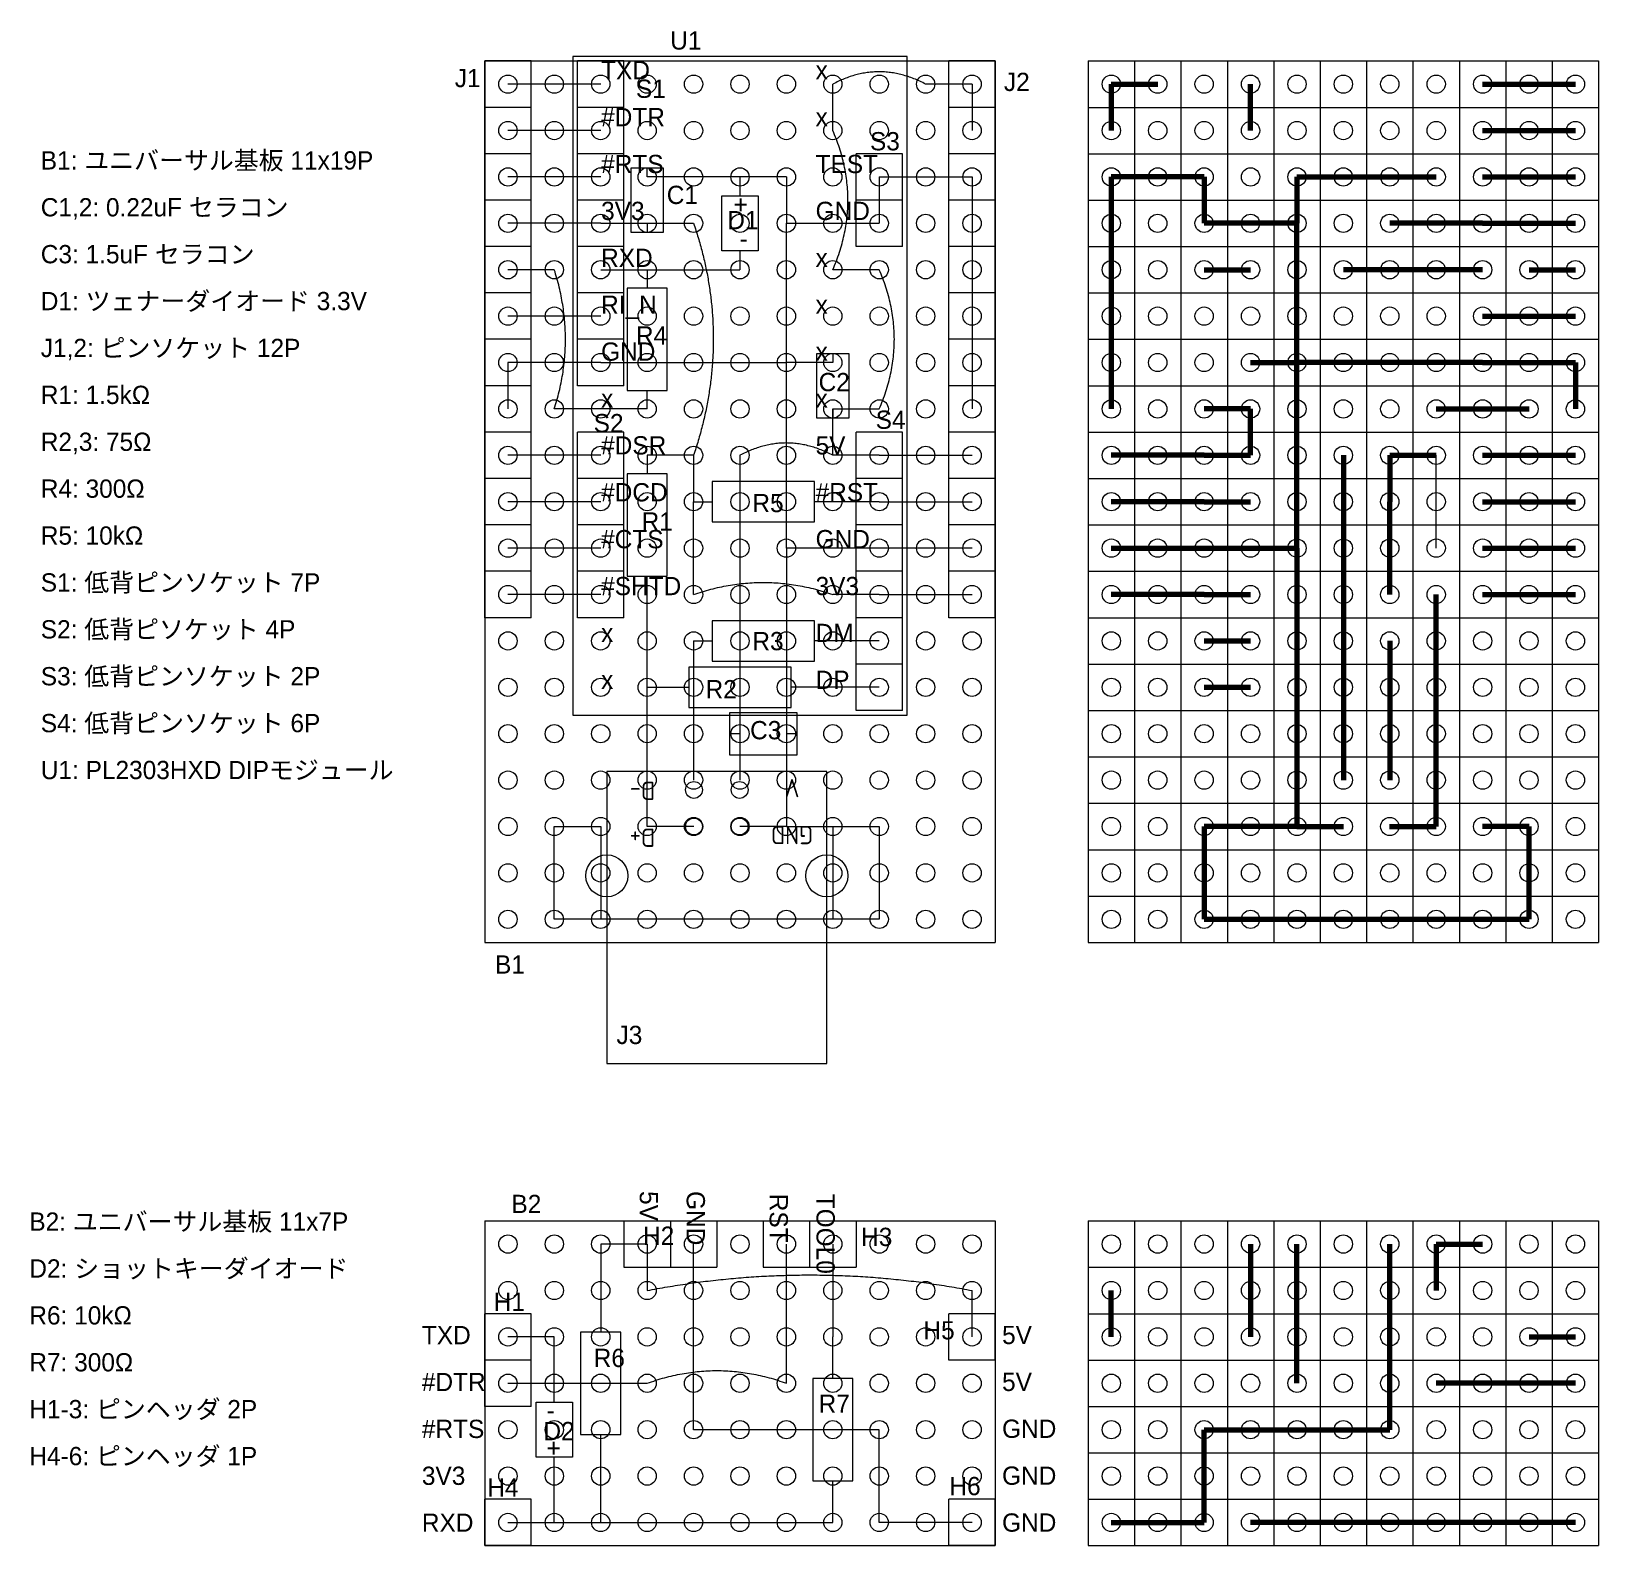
# Model space of a CAD drawing. Extents: x 118.1 to 203.8, y 72.8 to 155.7.
import ezdxf

# ---------------------------------------------------------------- set-up
doc = ezdxf.new("R2010")
doc.units = 0
doc.layers.get('0').update_dxf_attribs({"linetype": 'CONTINUOUS', "lineweight": 9})
for name, color, linetype, lineweight in [('0_GND', 7, 'CONTINUOUS', 15), ('5V line', 1, 'CONTINUOUS', 15), ('condenser', 5, 'CONTINUOUS', 15)]:
    doc.layers.add(name, color=color, linetype=linetype, lineweight=lineweight)
for name, color, linetype, lineweight, true_color in [('0_wire', 92, 'CONTINUOUS', 15, 0x00c800), ('3.3V line', 40, 'CONTINUOUS', 15, 0xffaa00), ('diode', 212, 'CONTINUOUS', 15, 0xde00de), ('micon', 216, 'CONTINUOUS', 15, 0x800080), ('resister', 134, 'CONTINUOUS', 15, 0x00b1b1), ('socket_header', 56, 'CONTINUOUS', 15, 0x808000), ('terminal', 16, 'CONTINUOUS', 15, 0x800000), ('universal_board', 253, 'CONTINUOUS', 15, 0xa0a0a4)]:
    doc.layers.add(name, color=color, linetype=linetype, lineweight=lineweight, true_color=true_color)
doc.styles.add('iso', font='iso')
doc.styles.add('kst32b', font='kst32b')
doc.styles.add('unicode', font='unicode')

msp = doc.modelspace()

# ---------------------------------------------------------------- linework, layer by layer
at = {"layer": '0_GND'}
for p, q in [((156.84, 147.76), (151.76, 147.76)), ((159.38, 147.76), (156.84, 147.76)), ((159.38, 147.76), (159.38, 145.22)), ((164.46, 147.76), (164.46, 145.22)), ((164.46, 147.76), (169.54, 147.76)), ((169.54, 147.76), (169.54, 145.22)), ((159.38, 127.44), (159.38, 145.22)), ((159.38, 145.22), (164.46, 145.22)), ((169.54, 145.22), (169.54, 142.68)), ((169.54, 142.68), (169.54, 140.14)), ((169.54, 140.14), (169.54, 137.6)), ((149.22, 137.6), (144.14, 137.6)), ((144.14, 137.6), (144.14, 135.06)), ((149.22, 137.6), (159.38, 137.6)), ((161.92, 137.6), (159.38, 137.6)), ((169.54, 137.6), (169.54, 135.06)), ((164.46, 127.44), (159.38, 127.44)), ((159.38, 127.44), (159.38, 112.2)), ((169.54, 127.44), (164.46, 127.44)), ((146.68, 107.12), (146.68, 112.2)), ((146.68, 112.2), (149.22, 112.2)), ((159.38, 112.2), (156.84, 112.2)), ((159.38, 112.2), (161.92, 112.2)), ((161.92, 112.2), (164.46, 112.2)), ((164.46, 112.2), (164.46, 107.12)), ((164.46, 107.12), (146.68, 107.12)), ((154.3, 79.18), (154.3, 89.34)), ((164.46, 79.18), (154.3, 79.18)), ((164.46, 74.1), (164.46, 79.18)), ((169.54, 74.1), (164.46, 74.1))]:
    msp.add_line(p, q, dxfattribs=at)
at = {"layer": '0_GND', "lineweight": 200}
for p, q in [((182.24, 147.76), (177.16, 147.76)), ((177.16, 147.76), (177.16, 145.22)), ((182.24, 147.76), (182.24, 145.22)), ((187.32, 147.76), (189.86, 147.76)), ((187.32, 147.76), (187.32, 145.22)), ((189.86, 147.76), (194.94, 147.76)), ((177.16, 145.22), (177.16, 142.68)), ((187.32, 145.22), (182.24, 145.22)), ((187.32, 127.44), (187.32, 145.22)), ((177.16, 142.68), (177.16, 140.14)), ((177.16, 140.14), (177.16, 137.6)), ((177.16, 137.6), (177.16, 135.06)), ((184.78, 137.6), (187.32, 137.6)), ((197.48, 137.6), (187.32, 137.6)), ((197.48, 137.6), (202.56, 137.6)), ((202.56, 137.6), (202.56, 135.06)), ((177.16, 127.44), (182.24, 127.44)), ((182.24, 127.44), (187.32, 127.44)), ((187.32, 127.44), (187.32, 112.2)), ((184.78, 112.2), (182.24, 112.2)), ((182.24, 112.2), (182.24, 107.12)), ((187.32, 112.2), (184.78, 112.2)), ((187.32, 112.2), (189.86, 112.2)), ((200.02, 112.2), (197.48, 112.2)), ((200.02, 107.12), (200.02, 112.2)), ((182.24, 107.12), (200.02, 107.12)), ((192.4, 79.18), (192.4, 89.34)), ((182.24, 74.1), (182.24, 79.18)), ((182.24, 79.18), (192.4, 79.18)), ((177.16, 74.1), (182.24, 74.1))]:
    msp.add_line(p, q, dxfattribs=at)
at = {"layer": '0_wire'}
for p, q in [((149.22, 152.84), (144.14, 152.84)), ((149.22, 150.3), (144.14, 150.3)), ((149.22, 147.76), (144.14, 147.76)), ((146.68, 142.68), (144.14, 142.68)), ((149.22, 142.68), (151.76, 142.68)), ((151.76, 142.68), (156.84, 142.68)), ((149.22, 140.14), (144.14, 140.14)), ((151.76, 135.06), (146.68, 135.06)), ((149.22, 132.52), (144.14, 132.52)), ((149.22, 129.98), (144.14, 129.98)), ((164.46, 129.98), (161.92, 129.98)), ((164.46, 129.98), (169.54, 129.98)), ((149.22, 127.44), (144.14, 127.44)), ((149.22, 124.9), (144.14, 124.9)), ((151.76, 119.82), (151.76, 124.9)), ((154.3, 122.36), (154.3, 114.74)), ((164.46, 122.36), (161.92, 122.36)), ((151.76, 112.2), (151.76, 119.82)), ((164.46, 119.82), (161.92, 119.82)), ((154.32, 112.2), (151.76, 112.2)), ((159.38, 81.72), (159.38, 89.34)), ((161.92, 89.34), (161.92, 84.26)), ((146.68, 84.26), (144.14, 84.26)), ((144.14, 81.72), (151.76, 81.72)), ((144.14, 74.1), (161.92, 74.1))]:
    msp.add_line(p, q, dxfattribs=at)
at = {"layer": '0_wire', "lineweight": 200}
for p, q in [((197.48, 152.84), (202.56, 152.84)), ((197.48, 150.3), (202.56, 150.3)), ((197.48, 147.76), (202.56, 147.76)), ((194.94, 142.68), (189.86, 142.68)), ((197.48, 142.68), (194.94, 142.68)), ((200.02, 142.68), (202.56, 142.68)), ((197.48, 140.14), (202.56, 140.14)), ((194.94, 135.06), (200.02, 135.06)), ((197.48, 132.52), (202.56, 132.52)), ((182.24, 129.98), (177.16, 129.98)), ((182.24, 129.98), (184.78, 129.98)), ((197.48, 129.98), (202.56, 129.98)), ((197.48, 127.44), (202.56, 127.44)), ((194.94, 119.82), (194.94, 124.9)), ((197.48, 124.9), (202.56, 124.9)), ((182.24, 122.36), (184.78, 122.36)), ((192.4, 122.36), (192.4, 114.74)), ((182.24, 119.82), (184.78, 119.82)), ((194.94, 112.2), (194.94, 119.82)), ((192.38, 112.2), (194.94, 112.2)), ((184.78, 89.34), (184.78, 84.26)), ((187.32, 81.72), (187.32, 89.34)), ((200.02, 84.26), (202.56, 84.26)), ((202.56, 81.72), (194.94, 81.72)), ((202.56, 74.1), (184.78, 74.1))]:
    msp.add_line(p, q, dxfattribs=at)
at = {"layer": '3.3V line'}
for p, q in [((149.22, 145.22), (144.14, 145.22)), ((149.22, 145.22), (154.3, 145.22)), ((154.3, 132.52), (151.76, 132.52)), ((154.3, 132.52), (154.3, 129.98)), ((194.94, 127.44), (194.94, 132.52)), ((154.3, 124.9), (154.3, 129.98)), ((164.46, 124.9), (161.92, 124.9)), ((164.46, 124.9), (167, 124.9)), ((167, 124.9), (169.54, 124.9))]:
    msp.add_line(p, q, dxfattribs=at)
at = {"layer": '3.3V line', "lineweight": 200}
for p, q in [((197.48, 145.22), (192.4, 145.22)), ((197.48, 145.22), (202.56, 145.22)), ((192.4, 132.52), (192.4, 129.98)), ((192.4, 132.52), (194.94, 132.52)), ((192.4, 124.9), (192.4, 129.98)), ((179.7, 124.9), (177.16, 124.9)), ((182.24, 124.9), (179.7, 124.9)), ((182.24, 124.9), (184.78, 124.9))]:
    msp.add_line(p, q, dxfattribs=at)
at = {"layer": '5V line'}
for p, q in [((161.92, 150.3), (161.92, 152.84)), ((169.54, 152.84), (167, 152.84)), ((169.54, 152.84), (169.54, 150.3)), ((164.46, 142.68), (161.92, 142.68)), ((161.92, 132.52), (161.92, 135.06)), ((161.92, 135.06), (164.46, 135.06)), ((156.84, 132.52), (156.84, 114.74)), ((164.46, 132.52), (161.92, 132.52)), ((164.46, 132.52), (169.54, 132.52)), ((151.76, 89.34), (149.22, 89.34)), ((151.76, 89.34), (151.76, 86.8)), ((169.54, 84.26), (169.54, 86.8))]:
    msp.add_line(p, q, dxfattribs=at)
at = {"layer": '5V line', "lineweight": 200}
for p, q in [((177.16, 152.84), (177.16, 150.3)), ((177.16, 152.84), (179.7, 152.84)), ((184.78, 150.3), (184.78, 152.84)), ((182.24, 142.68), (184.78, 142.68)), ((184.78, 135.06), (182.24, 135.06)), ((184.78, 132.52), (184.78, 135.06)), ((182.24, 132.52), (177.16, 132.52)), ((182.24, 132.52), (184.78, 132.52)), ((189.86, 132.52), (189.86, 114.74)), ((194.94, 89.34), (194.94, 86.8)), ((194.94, 89.34), (197.48, 89.34)), ((177.16, 84.26), (177.16, 86.8))]:
    msp.add_line(p, q, dxfattribs=at)
at = {"layer": 'condenser'}
for p, q in [((152.66, 148.24), (150.86, 148.24)), ((150.86, 148.24), (150.86, 144.74)), ((151.76, 147.76), (151.76, 148.24)), ((152.66, 144.74), (152.66, 148.24)), ((151.76, 145.22), (151.76, 144.74)), ((150.86, 144.74), (152.66, 144.74)), ((162.82, 138.08), (161.02, 138.08)), ((161.02, 138.08), (161.02, 134.58)), ((161.92, 138.08), (161.92, 137.6)), ((162.82, 134.58), (162.82, 138.08)), ((161.92, 135.06), (161.92, 134.58)), ((161.02, 134.58), (162.82, 134.58)), ((159.96, 118.43), (156.26, 118.43)), ((156.26, 118.43), (156.26, 116.13)), ((159.96, 116.13), (159.96, 118.43)), ((156.84, 117.28), (156.26, 117.28)), ((159.96, 117.28), (159.38, 117.28)), ((156.26, 116.13), (159.96, 116.13))]:
    msp.add_line(p, q, dxfattribs=at)
at = {"layer": 'diode'}
for p, q in [((156.84, 147.76), (156.84, 146.72)), ((155.84, 146.72), (157.84, 146.72)), ((155.84, 143.72), (155.84, 146.72)), ((157.84, 146.72), (157.84, 143.72)), ((157.84, 143.72), (155.84, 143.72)), ((156.84, 143.72), (156.84, 142.68)), ((146.68, 80.68), (146.68, 84.26)), ((145.68, 77.68), (145.68, 80.68)), ((145.68, 80.68), (147.68, 80.68)), ((147.68, 80.68), (147.68, 77.68)), ((147.68, 77.68), (145.68, 77.68)), ((146.68, 74.1), (146.68, 77.68))]:
    msp.add_line(p, q, dxfattribs=at)
at = {"layer": 'micon'}
for p, q in [((165.99, 154.36), (147.69, 154.36)), ((147.69, 154.36), (147.69, 118.3)), ((165.99, 118.3), (165.99, 154.36)), ((147.69, 118.3), (165.99, 118.3))]:
    msp.add_line(p, q, dxfattribs=at)
at = {"layer": 'resister'}
for p, q in [((151.76, 142.68), (151.76, 141.67)), ((152.86, 141.67), (150.66, 141.67)), ((150.66, 141.67), (150.66, 136.07)), ((152.86, 136.07), (152.86, 141.67)), ((150.66, 136.07), (152.86, 136.07)), ((151.76, 135.06), (151.76, 136.07)), ((151.76, 132.52), (151.76, 131.51)), ((152.86, 131.51), (150.66, 131.51)), ((150.66, 131.51), (150.66, 125.91)), ((152.86, 125.91), (152.86, 131.51)), ((160.91, 131.08), (155.31, 131.08)), ((155.31, 131.08), (155.31, 128.88)), ((160.91, 128.88), (160.91, 131.08)), ((154.3, 129.98), (155.31, 129.98)), ((161.92, 129.98), (160.91, 129.98)), ((155.31, 128.88), (160.91, 128.88)), ((150.66, 125.91), (152.86, 125.91)), ((151.76, 124.9), (151.76, 125.91)), ((160.91, 123.46), (155.31, 123.46)), ((155.31, 123.46), (155.31, 121.26)), ((160.91, 121.26), (160.91, 123.46)), ((154.3, 122.36), (155.31, 122.36)), ((161.92, 122.36), (160.91, 122.36)), ((155.31, 121.26), (160.91, 121.26)), ((159.64, 120.92), (154.04, 120.92)), ((154.04, 120.92), (154.04, 118.72)), ((159.64, 118.72), (159.64, 120.92)), ((151.76, 119.82), (154.04, 119.82)), ((161.92, 119.82), (159.64, 119.82)), ((154.04, 118.72), (159.64, 118.72)), ((149.22, 112.2), (149.22, 109.66)), ((161.92, 112.2), (161.92, 109.66)), ((149.22, 109.66), (149.22, 107.12)), ((161.92, 109.66), (161.92, 107.12)), ((149.22, 89.34), (149.22, 84.52)), ((150.32, 84.52), (148.12, 84.52)), ((148.12, 84.52), (148.12, 78.92)), ((150.32, 78.92), (150.32, 84.52)), ((161.92, 81.98), (161.92, 84.26)), ((163.02, 81.98), (160.82, 81.98)), ((160.82, 81.98), (160.82, 76.38)), ((163.02, 76.38), (163.02, 81.98)), ((148.12, 78.92), (150.32, 78.92)), ((149.22, 74.1), (149.22, 78.92)), ((160.82, 76.38), (163.02, 76.38)), ((161.92, 74.1), (161.92, 76.38))]:
    msp.add_line(p, q, dxfattribs=at)
for points in [[(167, 152.84), (164.442, 154.189), (161.92, 152.84)], [(161.92, 142.68), (163.573, 146.49), (161.92, 150.3)], [(154.3, 145.22), (156.461, 138.919), (154.3, 132.52)], [(146.68, 135.06), (147.898, 138.864), (146.68, 142.68)], [(164.46, 135.06), (166.113, 138.87), (164.46, 142.68)], [(161.92, 132.52), (159.362, 133.869), (156.84, 132.52)], [(154.3, 124.9), (158.102, 126.223), (161.92, 124.9)], [(151.76, 86.8), (160.65, 88.499), (169.54, 86.8)], [(151.76, 81.72), (155.572, 83.11), (159.38, 81.72)]]:
    msp.add_open_spline(points, degree=2, dxfattribs=at)
at = {"layer": 'socket_header'}
for p, q in [((142.87, 151.57), (142.87, 154.11)), ((145.41, 154.11), (142.87, 154.11)), ((145.41, 151.57), (145.41, 154.11)), ((147.95, 151.57), (147.95, 154.11)), ((150.49, 154.11), (147.95, 154.11)), ((150.49, 151.57), (150.49, 154.11)), ((168.27, 151.57), (168.27, 154.11)), ((170.81, 154.11), (168.27, 154.11)), ((170.81, 151.57), (170.81, 154.11)), ((145.41, 151.57), (142.87, 151.57)), ((142.87, 149.03), (142.87, 151.57)), ((145.41, 151.57), (142.87, 151.57)), ((145.41, 149.03), (145.41, 151.57)), ((150.49, 151.57), (147.95, 151.57)), ((147.95, 149.03), (147.95, 151.57)), ((150.49, 151.57), (147.95, 151.57)), ((150.49, 149.03), (150.49, 151.57)), ((170.81, 151.57), (168.27, 151.57)), ((168.27, 149.03), (168.27, 151.57)), ((170.81, 151.57), (168.27, 151.57)), ((170.81, 149.03), (170.81, 151.57)), ((145.41, 149.03), (142.87, 149.03)), ((142.87, 146.49), (142.87, 149.03)), ((145.41, 149.03), (142.87, 149.03)), ((145.41, 146.49), (145.41, 149.03)), ((150.49, 149.03), (147.95, 149.03)), ((147.95, 146.49), (147.95, 149.03)), ((150.49, 149.03), (147.95, 149.03)), ((150.49, 146.49), (150.49, 149.03)), ((165.73, 149.03), (163.19, 149.03)), ((163.19, 146.49), (163.19, 149.03)), ((165.73, 146.49), (165.73, 149.03)), ((170.81, 149.03), (168.27, 149.03)), ((168.27, 146.49), (168.27, 149.03)), ((170.81, 149.03), (168.27, 149.03)), ((170.81, 146.49), (170.81, 149.03)), ((145.41, 146.49), (142.87, 146.49)), ((142.87, 143.95), (142.87, 146.49)), ((145.41, 146.49), (142.87, 146.49)), ((145.41, 143.95), (145.41, 146.49)), ((150.49, 146.49), (147.95, 146.49)), ((147.95, 143.95), (147.95, 146.49)), ((150.49, 146.49), (147.95, 146.49)), ((150.49, 143.95), (150.49, 146.49)), ((165.73, 146.49), (163.19, 146.49)), ((163.19, 143.95), (163.19, 146.49)), ((165.73, 146.49), (163.19, 146.49)), ((165.73, 143.95), (165.73, 146.49)), ((170.81, 146.49), (168.27, 146.49)), ((168.27, 143.95), (168.27, 146.49)), ((170.81, 146.49), (168.27, 146.49)), ((170.81, 143.95), (170.81, 146.49)), ((145.41, 143.95), (142.87, 143.95)), ((142.87, 141.41), (142.87, 143.95)), ((145.41, 143.95), (142.87, 143.95)), ((145.41, 141.41), (145.41, 143.95)), ((150.49, 143.95), (147.95, 143.95)), ((147.95, 141.41), (147.95, 143.95)), ((150.49, 143.95), (147.95, 143.95)), ((150.49, 141.41), (150.49, 143.95)), ((165.73, 143.95), (163.19, 143.95)), ((170.81, 143.95), (168.27, 143.95)), ((168.27, 141.41), (168.27, 143.95)), ((170.81, 143.95), (168.27, 143.95)), ((170.81, 141.41), (170.81, 143.95)), ((145.41, 141.41), (142.87, 141.41)), ((142.87, 138.87), (142.87, 141.41)), ((145.41, 141.41), (142.87, 141.41)), ((145.41, 138.87), (145.41, 141.41)), ((150.49, 141.41), (147.95, 141.41)), ((147.95, 138.87), (147.95, 141.41)), ((150.49, 141.41), (147.95, 141.41)), ((150.49, 138.87), (150.49, 141.41)), ((170.81, 141.41), (168.27, 141.41)), ((168.27, 138.87), (168.27, 141.41)), ((170.81, 141.41), (168.27, 141.41)), ((170.81, 138.87), (170.81, 141.41)), ((145.41, 138.87), (142.87, 138.87)), ((142.87, 136.33), (142.87, 138.87)), ((145.41, 138.87), (142.87, 138.87)), ((145.41, 136.33), (145.41, 138.87)), ((150.49, 138.87), (147.95, 138.87)), ((147.95, 136.33), (147.95, 138.87)), ((150.49, 138.87), (147.95, 138.87)), ((150.49, 136.33), (150.49, 138.87)), ((170.81, 138.87), (168.27, 138.87)), ((168.27, 136.33), (168.27, 138.87)), ((170.81, 138.87), (168.27, 138.87)), ((170.81, 136.33), (170.81, 138.87)), ((145.41, 136.33), (142.87, 136.33)), ((142.87, 133.79), (142.87, 136.33)), ((145.41, 136.33), (142.87, 136.33)), ((145.41, 133.79), (145.41, 136.33)), ((150.49, 136.33), (147.95, 136.33)), ((170.81, 136.33), (168.27, 136.33)), ((168.27, 133.79), (168.27, 136.33)), ((170.81, 136.33), (168.27, 136.33)), ((170.81, 133.79), (170.81, 136.33)), ((145.41, 133.79), (142.87, 133.79)), ((142.87, 131.25), (142.87, 133.79)), ((145.41, 133.79), (142.87, 133.79)), ((145.41, 131.25), (145.41, 133.79)), ((150.49, 133.79), (147.95, 133.79)), ((147.95, 131.25), (147.95, 133.79)), ((150.49, 131.25), (150.49, 133.79)), ((165.73, 133.79), (163.19, 133.79)), ((163.19, 131.25), (163.19, 133.79)), ((165.73, 131.25), (165.73, 133.79)), ((170.81, 133.79), (168.27, 133.79)), ((168.27, 131.25), (168.27, 133.79)), ((170.81, 133.79), (168.27, 133.79)), ((170.81, 131.25), (170.81, 133.79)), ((145.41, 131.25), (142.87, 131.25)), ((142.87, 128.71), (142.87, 131.25)), ((145.41, 131.25), (142.87, 131.25)), ((145.41, 128.71), (145.41, 131.25)), ((150.49, 131.25), (147.95, 131.25)), ((150.49, 131.25), (147.95, 131.25)), ((147.95, 128.71), (147.95, 131.25)), ((150.49, 128.71), (150.49, 131.25)), ((165.73, 131.25), (163.19, 131.25)), ((163.19, 128.71), (163.19, 131.25)), ((165.73, 131.25), (163.19, 131.25)), ((165.73, 128.71), (165.73, 131.25)), ((170.81, 131.25), (168.27, 131.25)), ((168.27, 128.71), (168.27, 131.25)), ((170.81, 131.25), (168.27, 131.25)), ((170.81, 128.71), (170.81, 131.25)), ((145.41, 128.71), (142.87, 128.71)), ((142.87, 126.17), (142.87, 128.71)), ((145.41, 128.71), (142.87, 128.71)), ((145.41, 126.17), (145.41, 128.71)), ((150.49, 128.71), (147.95, 128.71)), ((150.49, 128.71), (147.95, 128.71)), ((147.95, 126.17), (147.95, 128.71)), ((150.49, 126.17), (150.49, 128.71)), ((165.73, 128.71), (163.19, 128.71)), ((163.19, 126.17), (163.19, 128.71)), ((165.73, 128.71), (163.19, 128.71)), ((165.73, 126.17), (165.73, 128.71)), ((170.81, 128.71), (168.27, 128.71)), ((168.27, 126.17), (168.27, 128.71)), ((170.81, 128.71), (168.27, 128.71)), ((170.81, 126.17), (170.81, 128.71)), ((145.41, 126.17), (142.87, 126.17)), ((142.87, 123.63), (142.87, 126.17)), ((145.41, 126.17), (142.87, 126.17)), ((145.41, 123.63), (145.41, 126.17)), ((150.49, 126.17), (147.95, 126.17)), ((150.49, 126.17), (147.95, 126.17)), ((147.95, 123.63), (147.95, 126.17)), ((150.49, 123.63), (150.49, 126.17)), ((165.73, 126.17), (163.19, 126.17)), ((163.19, 123.63), (163.19, 126.17)), ((165.73, 126.17), (163.19, 126.17)), ((165.73, 123.63), (165.73, 126.17)), ((170.81, 126.17), (168.27, 126.17)), ((168.27, 123.63), (168.27, 126.17)), ((170.81, 126.17), (168.27, 126.17)), ((170.81, 123.63), (170.81, 126.17)), ((145.41, 123.63), (142.87, 123.63)), ((150.49, 123.63), (147.95, 123.63)), ((165.73, 123.63), (163.19, 123.63)), ((163.19, 121.09), (163.19, 123.63)), ((165.73, 123.63), (163.19, 123.63)), ((165.73, 121.09), (165.73, 123.63)), ((170.81, 123.63), (168.27, 123.63)), ((165.73, 121.09), (163.19, 121.09)), ((163.19, 118.55), (163.19, 121.09)), ((165.73, 121.09), (163.19, 121.09)), ((165.73, 118.55), (165.73, 121.09)), ((165.73, 118.55), (163.19, 118.55)), ((150.49, 90.61), (150.49, 88.07)), ((150.49, 90.61), (153.03, 90.61)), ((153.03, 90.61), (153.03, 88.07)), ((153.03, 90.61), (155.57, 90.61)), ((153.03, 90.61), (153.03, 88.07)), ((155.57, 90.61), (155.57, 88.07)), ((158.11, 90.61), (158.11, 88.07)), ((158.11, 90.61), (160.65, 90.61)), ((160.65, 90.61), (160.65, 88.07)), ((160.65, 90.61), (163.19, 90.61)), ((160.65, 90.61), (160.65, 88.07)), ((163.19, 90.61), (163.19, 88.07)), ((150.49, 88.07), (153.03, 88.07)), ((153.03, 88.07), (155.57, 88.07)), ((158.11, 88.07), (160.65, 88.07)), ((160.65, 88.07), (163.19, 88.07)), ((142.87, 82.99), (142.87, 85.53)), ((145.41, 85.53), (142.87, 85.53)), ((145.41, 82.99), (145.41, 85.53)), ((168.27, 82.99), (168.27, 85.53)), ((170.81, 85.53), (168.27, 85.53)), ((170.81, 82.99), (170.81, 85.53)), ((145.41, 82.99), (142.87, 82.99)), ((142.87, 80.45), (142.87, 82.99)), ((145.41, 82.99), (142.87, 82.99)), ((145.41, 80.45), (145.41, 82.99)), ((170.81, 82.99), (168.27, 82.99)), ((145.41, 80.45), (142.87, 80.45)), ((142.87, 72.83), (142.87, 75.37)), ((145.41, 75.37), (142.87, 75.37)), ((145.41, 72.83), (145.41, 75.37)), ((168.27, 72.83), (168.27, 75.37)), ((170.81, 75.37), (168.27, 75.37)), ((170.81, 72.83), (170.81, 75.37)), ((145.41, 72.83), (142.87, 72.83)), ((170.81, 72.83), (168.27, 72.83))]:
    msp.add_line(p, q, dxfattribs=at)
at = {"layer": 'terminal'}
for p, q in [((161.59, 115.22), (149.55, 115.22)), ((149.55, 115.22), (149.55, 99.22)), ((161.59, 99.22), (161.59, 115.22)), ((149.55, 99.22), (161.59, 99.22))]:
    msp.add_line(p, q, dxfattribs=at)
for centre, radius in [((154.32, 114.2), 0.46), ((156.82, 114.2), 0.46), ((154.32, 112.2), 0.46), ((156.82, 112.2), 0.46), ((149.55, 109.5), 1.15), ((161.59, 109.5), 1.15)]:
    msp.add_circle(centre, radius, dxfattribs=at)
at = {"layer": 'universal_board'}
for p, q in [((142.87, 154.11), (170.81, 154.11)), ((142.87, 154.11), (142.87, 105.85)), ((170.81, 154.11), (170.81, 105.85)), ((175.89, 154.11), (203.83, 154.11)), ((175.89, 154.11), (175.89, 105.85)), ((178.43, 154.11), (178.43, 105.85)), ((180.97, 154.11), (180.97, 105.85)), ((183.51, 154.11), (183.51, 105.85)), ((186.05, 154.11), (186.05, 105.85)), ((188.59, 154.11), (188.59, 105.85)), ((191.13, 154.11), (191.13, 105.85)), ((193.67, 154.11), (193.67, 105.85)), ((196.21, 154.11), (196.21, 105.85)), ((198.75, 154.11), (198.75, 105.85)), ((201.29, 154.11), (201.29, 105.85)), ((203.83, 154.11), (203.83, 105.85)), ((175.89, 151.57), (203.83, 151.57)), ((175.89, 149.03), (203.83, 149.03)), ((175.89, 146.49), (203.83, 146.49)), ((175.89, 143.95), (203.83, 143.95)), ((175.89, 141.41), (203.83, 141.41)), ((175.89, 138.87), (203.83, 138.87)), ((175.89, 136.33), (203.83, 136.33)), ((175.89, 133.79), (203.83, 133.79)), ((175.89, 131.25), (203.83, 131.25)), ((175.89, 128.71), (203.83, 128.71)), ((175.89, 126.17), (203.83, 126.17)), ((175.89, 123.63), (203.83, 123.63)), ((175.89, 121.09), (203.83, 121.09)), ((175.89, 118.55), (203.83, 118.55)), ((175.89, 116.01), (203.83, 116.01)), ((175.89, 113.47), (203.83, 113.47)), ((175.89, 110.93), (203.83, 110.93)), ((175.89, 108.39), (203.83, 108.39)), ((142.87, 105.85), (170.81, 105.85)), ((175.89, 105.85), (203.83, 105.85)), ((142.87, 90.61), (170.81, 90.61)), ((142.87, 90.61), (142.87, 72.83)), ((170.81, 90.61), (170.81, 72.83)), ((175.89, 90.61), (203.83, 90.61)), ((175.89, 90.61), (175.89, 72.83)), ((178.43, 90.61), (178.43, 72.83)), ((180.97, 90.61), (180.97, 72.83)), ((183.51, 90.61), (183.51, 72.83)), ((186.05, 90.61), (186.05, 72.83)), ((188.59, 90.61), (188.59, 72.83)), ((191.13, 90.61), (191.13, 72.83)), ((193.67, 90.61), (193.67, 72.83)), ((196.21, 90.61), (196.21, 72.83)), ((198.75, 90.61), (198.75, 72.83)), ((201.29, 90.61), (201.29, 72.83)), ((203.83, 90.61), (203.83, 72.83)), ((175.89, 88.07), (203.83, 88.07)), ((175.89, 85.53), (203.83, 85.53)), ((175.89, 82.99), (203.83, 82.99)), ((175.89, 80.45), (203.83, 80.45)), ((175.89, 77.91), (203.83, 77.91)), ((175.89, 75.37), (203.83, 75.37)), ((142.87, 72.83), (170.81, 72.83)), ((175.89, 72.83), (203.83, 72.83))]:
    msp.add_line(p, q, dxfattribs=at)
for centre in [(144.14, 152.84), (146.68, 152.84), (149.22, 152.84), (151.76, 152.84), (154.3, 152.84), (156.84, 152.84), (159.38, 152.84), (161.92, 152.84), (164.46, 152.84), (167, 152.84), (169.54, 152.84), (177.16, 152.84), (179.7, 152.84), (182.24, 152.84), (184.78, 152.84), (187.32, 152.84), (189.86, 152.84), (192.4, 152.84), (194.94, 152.84), (197.48, 152.84), (200.02, 152.84), (202.56, 152.84), (144.14, 150.3), (146.68, 150.3), (149.22, 150.3), (151.76, 150.3), (154.3, 150.3), (156.84, 150.3), (159.38, 150.3), (161.92, 150.3), (164.46, 150.3), (167, 150.3), (169.54, 150.3), (177.16, 150.3), (179.7, 150.3), (182.24, 150.3), (184.78, 150.3), (187.32, 150.3), (189.86, 150.3), (192.4, 150.3), (194.94, 150.3), (197.48, 150.3), (200.02, 150.3), (202.56, 150.3), (144.14, 147.76), (146.68, 147.76), (149.22, 147.76), (151.76, 147.76), (154.3, 147.76), (156.84, 147.76), (159.38, 147.76), (161.92, 147.76), (164.46, 147.76), (167, 147.76), (169.54, 147.76), (177.16, 147.76), (179.7, 147.76), (182.24, 147.76), (184.78, 147.76), (187.32, 147.76), (189.86, 147.76), (192.4, 147.76), (194.94, 147.76), (197.48, 147.76), (200.02, 147.76), (202.56, 147.76), (144.14, 145.22), (146.68, 145.22), (149.22, 145.22), (151.76, 145.22), (154.3, 145.22), (156.84, 145.22), (159.38, 145.22), (161.92, 145.22), (164.46, 145.22), (167, 145.22), (169.54, 145.22), (177.16, 145.22), (179.7, 145.22), (182.24, 145.22), (184.78, 145.22), (187.32, 145.22), (189.86, 145.22), (192.4, 145.22), (194.94, 145.22), (197.48, 145.22), (200.02, 145.22), (202.56, 145.22), (144.14, 142.68), (146.68, 142.68), (149.22, 142.68), (151.76, 142.68), (154.3, 142.68), (156.84, 142.68), (159.38, 142.68), (161.92, 142.68), (164.46, 142.68), (167, 142.68), (169.54, 142.68), (177.16, 142.68), (179.7, 142.68), (182.24, 142.68), (184.78, 142.68), (187.32, 142.68), (189.86, 142.68), (192.4, 142.68), (194.94, 142.68), (197.48, 142.68), (200.02, 142.68), (202.56, 142.68), (144.14, 140.14), (146.68, 140.14), (149.22, 140.14), (151.76, 140.14), (154.3, 140.14), (156.84, 140.14), (159.38, 140.14), (161.92, 140.14), (164.46, 140.14), (167, 140.14), (169.54, 140.14), (177.16, 140.14), (179.7, 140.14), (182.24, 140.14), (184.78, 140.14), (187.32, 140.14), (189.86, 140.14), (192.4, 140.14), (194.94, 140.14), (197.48, 140.14), (200.02, 140.14), (202.56, 140.14), (144.14, 137.6), (146.68, 137.6), (149.22, 137.6), (151.76, 137.6), (154.3, 137.6), (156.84, 137.6), (159.38, 137.6), (161.92, 137.6), (164.46, 137.6), (167, 137.6), (169.54, 137.6), (177.16, 137.6), (179.7, 137.6), (182.24, 137.6), (184.78, 137.6), (187.32, 137.6), (189.86, 137.6), (192.4, 137.6), (194.94, 137.6), (197.48, 137.6), (200.02, 137.6), (202.56, 137.6), (144.14, 135.06), (146.68, 135.06), (149.22, 135.06), (151.76, 135.06), (154.3, 135.06), (156.84, 135.06), (159.38, 135.06), (161.92, 135.06), (164.46, 135.06), (167, 135.06), (169.54, 135.06), (177.16, 135.06), (179.7, 135.06), (182.24, 135.06), (184.78, 135.06), (187.32, 135.06), (189.86, 135.06), (192.4, 135.06), (194.94, 135.06), (197.48, 135.06), (200.02, 135.06), (202.56, 135.06), (144.14, 132.52), (146.68, 132.52), (149.22, 132.52), (151.76, 132.52), (154.3, 132.52), (156.84, 132.52), (159.38, 132.52), (161.92, 132.52), (164.46, 132.52), (167, 132.52), (169.54, 132.52), (177.16, 132.52), (179.7, 132.52), (182.24, 132.52), (184.78, 132.52), (187.32, 132.52), (189.86, 132.52), (192.4, 132.52), (194.94, 132.52), (197.48, 132.52), (200.02, 132.52), (202.56, 132.52), (144.14, 129.98), (146.68, 129.98), (149.22, 129.98), (151.76, 129.98), (154.3, 129.98), (156.84, 129.98), (159.38, 129.98), (161.92, 129.98), (164.46, 129.98), (167, 129.98), (169.54, 129.98), (177.16, 129.98), (179.7, 129.98), (182.24, 129.98), (184.78, 129.98), (187.32, 129.98), (189.86, 129.98), (192.4, 129.98), (194.94, 129.98), (197.48, 129.98), (200.02, 129.98), (202.56, 129.98), (144.14, 127.44), (146.68, 127.44), (149.22, 127.44), (151.76, 127.44), (154.3, 127.44), (156.84, 127.44), (159.38, 127.44), (161.92, 127.44), (164.46, 127.44), (167, 127.44), (169.54, 127.44), (177.16, 127.44), (179.7, 127.44), (182.24, 127.44), (184.78, 127.44), (187.32, 127.44), (189.86, 127.44), (192.4, 127.44), (194.94, 127.44), (197.48, 127.44), (200.02, 127.44), (202.56, 127.44), (144.14, 124.9), (146.68, 124.9), (149.22, 124.9), (151.76, 124.9), (154.3, 124.9), (156.84, 124.9), (159.38, 124.9), (161.92, 124.9), (164.46, 124.9), (167, 124.9), (169.54, 124.9), (177.16, 124.9), (179.7, 124.9), (182.24, 124.9), (184.78, 124.9), (187.32, 124.9), (189.86, 124.9), (192.4, 124.9), (194.94, 124.9), (197.48, 124.9), (200.02, 124.9), (202.56, 124.9), (144.14, 122.36), (146.68, 122.36), (149.22, 122.36), (151.76, 122.36), (154.3, 122.36), (156.84, 122.36), (159.38, 122.36), (161.92, 122.36), (164.46, 122.36), (167, 122.36), (169.54, 122.36), (177.16, 122.36), (179.7, 122.36), (182.24, 122.36), (184.78, 122.36), (187.32, 122.36), (189.86, 122.36), (192.4, 122.36), (194.94, 122.36), (197.48, 122.36), (200.02, 122.36), (202.56, 122.36), (144.14, 119.82), (146.68, 119.82), (149.22, 119.82), (151.76, 119.82), (154.3, 119.82), (156.84, 119.82), (159.38, 119.82), (161.92, 119.82), (164.46, 119.82), (167, 119.82), (169.54, 119.82), (177.16, 119.82), (179.7, 119.82), (182.24, 119.82), (184.78, 119.82), (187.32, 119.82), (189.86, 119.82), (192.4, 119.82), (194.94, 119.82), (197.48, 119.82), (200.02, 119.82), (202.56, 119.82), (144.14, 117.28), (146.68, 117.28), (149.22, 117.28), (151.76, 117.28), (154.3, 117.28), (156.84, 117.28), (159.38, 117.28), (161.92, 117.28), (164.46, 117.28), (167, 117.28), (169.54, 117.28), (177.16, 117.28), (179.7, 117.28), (182.24, 117.28), (184.78, 117.28), (187.32, 117.28), (189.86, 117.28), (192.4, 117.28), (194.94, 117.28), (197.48, 117.28), (200.02, 117.28), (202.56, 117.28), (144.14, 114.74), (146.68, 114.74), (149.22, 114.74), (151.76, 114.74), (154.3, 114.74), (156.84, 114.74), (159.38, 114.74), (161.92, 114.74), (164.46, 114.74), (167, 114.74), (169.54, 114.74), (177.16, 114.74), (179.7, 114.74), (182.24, 114.74), (184.78, 114.74), (187.32, 114.74), (189.86, 114.74), (192.4, 114.74), (194.94, 114.74), (197.48, 114.74), (200.02, 114.74), (202.56, 114.74), (144.14, 112.2), (146.68, 112.2), (149.22, 112.2), (151.76, 112.2), (154.3, 112.2), (156.84, 112.2), (159.38, 112.2), (161.92, 112.2), (164.46, 112.2), (167, 112.2), (169.54, 112.2), (177.16, 112.2), (179.7, 112.2), (182.24, 112.2), (184.78, 112.2), (187.32, 112.2), (189.86, 112.2), (192.4, 112.2), (194.94, 112.2), (197.48, 112.2), (200.02, 112.2), (202.56, 112.2), (144.14, 109.66), (146.68, 109.66), (149.22, 109.66), (151.76, 109.66), (154.3, 109.66), (156.84, 109.66), (159.38, 109.66), (161.92, 109.66), (164.46, 109.66), (167, 109.66), (169.54, 109.66), (177.16, 109.66), (179.7, 109.66), (182.24, 109.66), (184.78, 109.66), (187.32, 109.66), (189.86, 109.66), (192.4, 109.66), (194.94, 109.66), (197.48, 109.66), (200.02, 109.66), (202.56, 109.66), (144.14, 107.12), (146.68, 107.12), (149.22, 107.12), (151.76, 107.12), (154.3, 107.12), (156.84, 107.12), (159.38, 107.12), (161.92, 107.12), (164.46, 107.12), (167, 107.12), (169.54, 107.12), (177.16, 107.12), (179.7, 107.12), (182.24, 107.12), (184.78, 107.12), (187.32, 107.12), (189.86, 107.12), (192.4, 107.12), (194.94, 107.12), (197.48, 107.12), (200.02, 107.12), (202.56, 107.12), (144.14, 89.34), (146.68, 89.34), (149.22, 89.34), (151.76, 89.34), (154.3, 89.34), (156.84, 89.34), (159.38, 89.34), (161.92, 89.34), (164.46, 89.34), (167, 89.34), (169.54, 89.34), (177.16, 89.34), (179.7, 89.34), (182.24, 89.34), (184.78, 89.34), (187.32, 89.34), (189.86, 89.34), (192.4, 89.34), (194.94, 89.34), (197.48, 89.34), (200.02, 89.34), (202.56, 89.34), (144.14, 86.8), (146.68, 86.8), (149.22, 86.8), (151.76, 86.8), (154.3, 86.8), (156.84, 86.8), (159.38, 86.8), (161.92, 86.8), (164.46, 86.8), (167, 86.8), (169.54, 86.8), (177.16, 86.8), (179.7, 86.8), (182.24, 86.8), (184.78, 86.8), (187.32, 86.8), (189.86, 86.8), (192.4, 86.8), (194.94, 86.8), (197.48, 86.8), (200.02, 86.8), (202.56, 86.8), (144.14, 84.26), (146.68, 84.26), (149.22, 84.26), (151.76, 84.26), (154.3, 84.26), (156.84, 84.26), (159.38, 84.26), (161.92, 84.26), (164.46, 84.26), (167, 84.26), (169.54, 84.26), (177.16, 84.26), (179.7, 84.26), (182.24, 84.26), (184.78, 84.26), (187.32, 84.26), (189.86, 84.26), (192.4, 84.26), (194.94, 84.26), (197.48, 84.26), (200.02, 84.26), (202.56, 84.26), (144.14, 81.72), (146.68, 81.72), (149.22, 81.72), (151.76, 81.72), (154.3, 81.72), (156.84, 81.72), (159.38, 81.72), (161.92, 81.72), (164.46, 81.72), (167, 81.72), (169.54, 81.72), (177.16, 81.72), (179.7, 81.72), (182.24, 81.72), (184.78, 81.72), (187.32, 81.72), (189.86, 81.72), (192.4, 81.72), (194.94, 81.72), (197.48, 81.72), (200.02, 81.72), (202.56, 81.72), (144.14, 79.18), (146.68, 79.18), (149.22, 79.18), (151.76, 79.18), (154.3, 79.18), (156.84, 79.18), (159.38, 79.18), (161.92, 79.18), (164.46, 79.18), (167, 79.18), (169.54, 79.18), (177.16, 79.18), (179.7, 79.18), (182.24, 79.18), (184.78, 79.18), (187.32, 79.18), (189.86, 79.18), (192.4, 79.18), (194.94, 79.18), (197.48, 79.18), (200.02, 79.18), (202.56, 79.18), (144.14, 76.64), (146.68, 76.64), (149.22, 76.64), (151.76, 76.64), (154.3, 76.64), (156.84, 76.64), (159.38, 76.64), (161.92, 76.64), (164.46, 76.64), (167, 76.64), (169.54, 76.64), (177.16, 76.64), (179.7, 76.64), (182.24, 76.64), (184.78, 76.64), (187.32, 76.64), (189.86, 76.64), (192.4, 76.64), (194.94, 76.64), (197.48, 76.64), (200.02, 76.64), (202.56, 76.64), (144.14, 74.1), (146.68, 74.1), (149.22, 74.1), (151.76, 74.1), (154.3, 74.1), (156.84, 74.1), (159.38, 74.1), (161.92, 74.1), (164.46, 74.1), (167, 74.1), (169.54, 74.1), (177.16, 74.1), (179.7, 74.1), (182.24, 74.1), (184.78, 74.1), (187.32, 74.1), (189.86, 74.1), (192.4, 74.1), (194.94, 74.1), (197.48, 74.1), (200.02, 74.1), (202.56, 74.1)]:
    msp.add_circle(centre, 0.5, dxfattribs=at)

# ---------------------------------------------------------------- texts
at = {"char_height": 1, "attachment_point": 4, "line_spacing_factor": 1.54, "style": 'kst32b'}
for s, insert, width in [('B1: ユニバーサル基板 11x19P\\PC1,2: 0.22uF セラコン\\PC3: 1.5uF セラコン\\PD1: ツェナーダイオード 3.3V\\PJ1,2: ピンソケット 12P\\PR1: 1.5kΩ\\PR2,3: 75Ω\\PR4: 300Ω\\PR5: 10kΩ\\PS1: 低背ピンソケット 7P\\PS2: 低背ピソケット 4P\\PS3: 低背ピンソケット 2P\\PS4: 低背ピンソケット 6P\\PU1: PL2303HXD DIPモジュール\\P', (118.576, 131.956), 19.32111), ('B2: ユニバーサル基板 11x7P\\PD2: ショットキーダイオード\\PR6: 10kΩ\\PR7: 300Ω\\PH1-3: ピンヘッダ 2P\\PH4-6: ピンヘッダ 1P', (117.95, 84.103), 18.22444)]:
    msp.add_mtext(s, dxfattribs=dict(at, insert=insert, width=width))
at = {"layer": 'condenser', "char_height": 1, "attachment_point": 4, "line_spacing_factor": 1.54, "style": 'kst32b'}
for s, insert, width in [('C1', (152.832, 146.771), 1.20222), ('C2', (161.142, 136.524), 1.30667), ('C3', (157.393, 117.467), 1.27111)]:
    msp.add_mtext(s, dxfattribs=dict(at, insert=insert, width=width))
at = {"layer": 'diode', "char_height": 1, "attachment_point": 4, "line_spacing_factor": 1.54}
for s, insert, width, style in [('D1', (156.144, 145.397), 1.16667, 'kst32b'), ('-', (146.252, 80.236), 0.44444, 'unicode'), ('D2', (146.084, 79.103), 1.27111, 'kst32b'), ('+', (146.252, 78.177), 0.44444, 'unicode')]:
    msp.add_mtext(s, dxfattribs=dict(at, insert=insert, width=width, style=style))
at = {"layer": 'diode', "char_height": 1, "width": 0.44444, "attachment_point": 4, "rotation": 180, "line_spacing_factor": 1.54, "style": 'unicode'}
for s, insert in [('+', (157.268, 146.223)), ('-', (157.268, 144.164))]:
    msp.add_mtext(s, dxfattribs=dict(at, insert=insert))
at = {"layer": 'micon', "style": 'kst32b'}
msp.add_text('U1', height=1, dxfattribs=at).set_placement((153.023, 154.731))
at = {"layer": 'micon', "char_height": 1, "attachment_point": 4, "line_spacing_factor": 1.54, "style": 'kst32b'}
for s, insert, width in [('TXD\\P#DTR\\P#RTS\\P3V3\\PRXD\\PRI_N\\PGND\\Px\\P#DSR\\P#DCD\\P#CTS\\P#SHTD\\Px\\Px', (149.24, 136.916), 3.62556), ('x\\Px\\PTEST\\PGND\\Px\\Px\\Px\\Px\\P5V\\P#RST\\PGND\\P3V3\\PDM\\PDP', (160.977, 136.916), 2.91111)]:
    msp.add_mtext(s, dxfattribs=dict(at, insert=insert, width=width))
at = {"layer": 'resister', "char_height": 1, "attachment_point": 4, "line_spacing_factor": 1.54, "style": 'kst32b'}
for s, insert, width in [('R4', (151.145, 139.086), 1.30667), ('R5', (157.518, 129.901), 1.27111), ('R1', (151.457, 128.901), 1.20222), ('R3', (157.518, 122.341), 1.27111), ('R2', (154.956, 119.716), 1.30667), ('R6', (148.833, 83.102), 1.27111), ('R7', (161.142, 80.602), 1.30667)]:
    msp.add_mtext(s, dxfattribs=dict(at, insert=insert, width=width))
at = {"layer": 'socket_header', "char_height": 1, "attachment_point": 4, "line_spacing_factor": 1.54, "style": 'kst32b'}
for s, insert, width in [('J1', (141.233, 153.168), 1.13222), ('S1', (151.145, 152.582), 1.16667), ('J2', (171.284, 152.955), 1.23667), ('S3', (163.954, 149.708), 1.23556), ('S2', (148.833, 134.275), 1.27111), ('S4', (164.266, 134.462), 1.27111), ('H2', (151.534, 89.798), 1.20222), ('H3', (163.469, 89.727), 1.16667), ('H1', (143.364, 86.175), 1.09778), ('H5', (166.879, 84.612), 1.16667), ('TXD\\P#DTR\\P#RTS\\P3V3\\PRXD', (139.431, 79.223), 2.91111), ('5V\\P5V\\PGND\\PGND\\PGND', (171.182, 79.223), 2.02111), ('H4', (143.009, 76.016), 1.20222), ('H6', (168.3, 76.087), 1.16667)]:
    msp.add_mtext(s, dxfattribs=dict(at, insert=insert, width=width))
at = {"layer": 'socket_header', "char_height": 1, "attachment_point": 4, "rotation": 270, "line_spacing_factor": 1.54, "style": 'kst32b'}
for s, insert, width in [('GND\\P5V', (153.131, 92.242), 2.02111), ('TOOL0\\PRST', (160.236, 92.095), 3.66)]:
    msp.add_mtext(s, dxfattribs=dict(at, insert=insert, width=width))
at = {"layer": 'terminal', "char_height": 1, "attachment_point": 5, "rotation": 180, "line_spacing_factor": 1.54, "style": 'iso'}
for s, insert, width in [('D+\\PD-', (151.499, 112.869), 1.33333), ('GND\\PV', (159.69, 113.017), 2.33333)]:
    msp.add_mtext(s, dxfattribs=dict(at, insert=insert, width=width))
at = {"layer": 'terminal', "insert": (150.083, 100.784), "char_height": 1, "width": 1.20111, "attachment_point": 4, "line_spacing_factor": 1.54, "style": 'kst32b'}
msp.add_mtext('J3', dxfattribs=at)
at = {"layer": 'universal_board', "char_height": 1, "attachment_point": 4, "line_spacing_factor": 1.54, "style": 'kst32b'}
for s, insert, width in [('B1', (143.435, 104.646), 1.20222), ('B2', (144.334, 91.537), 1.30667)]:
    msp.add_mtext(s, dxfattribs=dict(at, insert=insert, width=width))

doc.saveas('drawing.dxf')
